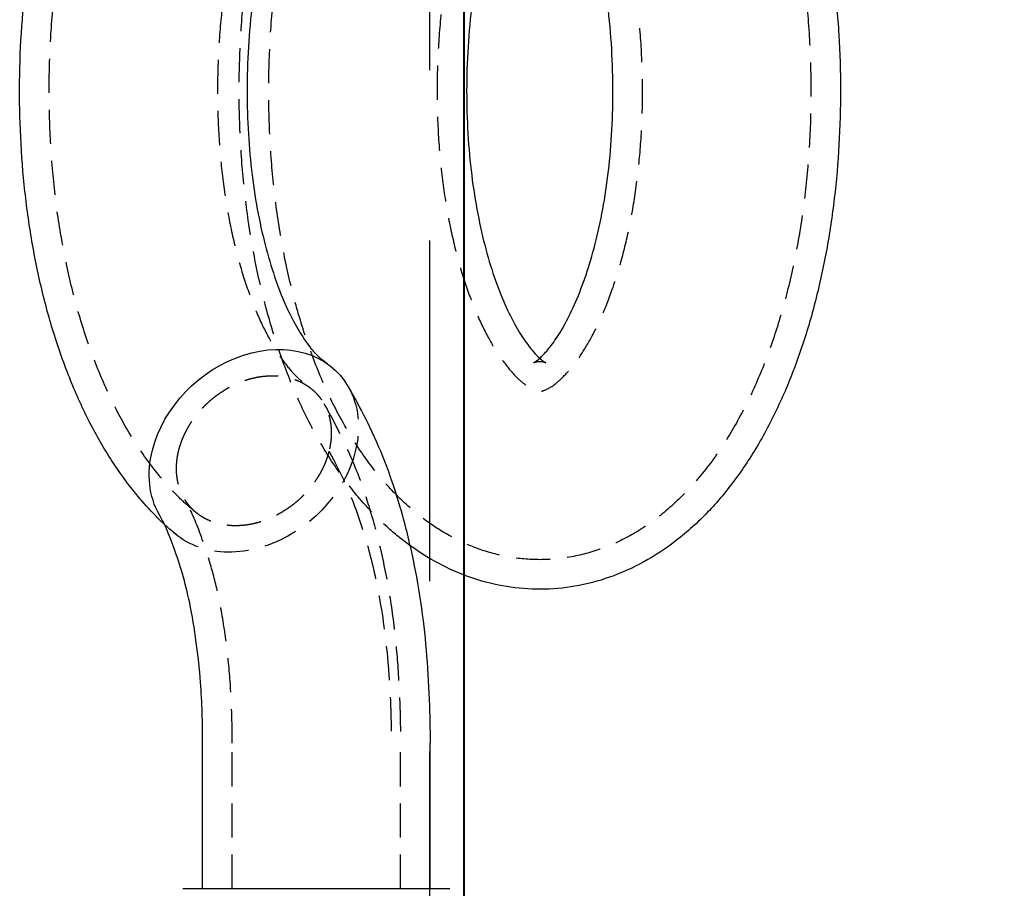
# Model space of a CAD drawing. Header units: millimetres. Extents: x -46397 to 283259, y -8690 to 23983.
# Drawn here: x 122821.4 to 122963.8, y 6882.1 to 7009.7 of the extents above; entities that cross this region are included whole.
import ezdxf

# ---------------------------------------------------------------- set-up
doc = ezdxf.new("R2010")
doc.units = ezdxf.units.MM
doc.linetypes.add('HIDDENX2', pattern=[0.75, 0.5, -0.25])
doc.layers.get('Defpoints').update_dxf_attribs({"lineweight": 0})
doc.layers.add('DUONGCHINH', color=7, linetype='Continuous', lineweight=25)
doc.layers.add('PHANTOM 2', color=8, linetype='Continuous', lineweight=0)
doc.styles.add('GHI CHÚ 1', font='isocp_IV25.ttf', dxfattribs={"width": 0.8})
doc.dimstyles.new('1-30SCALE', dxfattribs={"dimtxt": 75, "dimasz": 75, "dimexe": 37.5, "dimexo": 30, "dimgap": 30, "dimtad": 1, "dimtoh": 1, "dimdec": 0, "dimdsep": 46, "dimtxsty": 'GHI CHÚ 1', "dimcen": 0.09, "dimclrd": 256, "dimclre": 256, "dimclrt": 2, "dimadec": 0, "dimazin": 0, "dimtfac": 1, "dimtdec": 0, "dimtofl": 0, "dimtmove": 0, "dimatfit": 3, "dimfxl": 1, "dimlwd": 0, "dimlwe": 0, "dimarcsym": 0})

# ---------------------------------------------------------------- blocks, each defined once
blk = doc.blocks.new('A$C84ccd93c')
at = {"color": 3, "linetype": 'HIDDENX2', "lineweight": 0, "ltscale": 100, "extrusion": (6.89019e-16, 1, 0)}
blk.add_line((602.33, 1954.61), (602.33, 454.61), dxfattribs=at)
at = {"layer": 'DUONGCHINH', "color": 2, "ltscale": 10, "extrusion": (6.89019e-16, 1, 0)}
blk.add_line((607.33, 1954.61), (607.33, 454.61), dxfattribs=at)
blk = doc.blocks.new('A$Cbc6c2a49')
at = {"color": 2, "linetype": 'Continuous', "lineweight": 0, "ltscale": 10, "extrusion": (6.89019e-16, 1, 0)}
for p, q in [((569, 1634.51), (569, 1655.86)), ((602.4, 1634.51), (602.4, 1655.86)), ((566.1, 1634.51), (605.3, 1634.51))]:
    blk.add_line(p, q, dxfattribs=at)
at = {"color": 1, "linetype": 'HIDDENX2', "lineweight": 0, "ltscale": 10, "extrusion": (6.89019e-16, 1, 0)}
for p, q in [((573.34, 1634.51), (573.34, 1655.86)), ((598.05, 1634.51), (598.05, 1655.86))]:
    blk.add_line(p, q, dxfattribs=at)
at = {"color": 2, "linetype": 'Continuous', "lineweight": 0, "ltscale": 10, "extrusion": (0, 0, -1)}
for start_param, end_param in [(0.846775, 3.298495), (0.156902, 0.846775)]:
    blk.add_ellipse((576.52, 1698.75), major_axis=(-12.67, -11.08), ratio=0.783692, start_param=start_param, end_param=end_param, dxfattribs=at)
at = {"color": 1, "linetype": 'HIDDENX2', "lineweight": 0, "ltscale": 10, "extrusion": (0, 0, -1)}
for centre, major_axis, ratio, start_param, end_param in [((576.52, 1698.75), (-12.67, -11.08), 0.783692, 3.298495, 3.988368), ((576.52, 1698.75), (-12.67, -11.08), 0.783692, -2.294817, 0.156902), ((585.7, 1655.86), (-12.36, 0), 0, -0.00034, -0.000042)]:
    blk.add_ellipse(centre, major_axis=major_axis, ratio=ratio, start_param=start_param, end_param=end_param, dxfattribs=at)
at = {"color": 2, "linetype": 'Continuous', "lineweight": 0, "ltscale": 10}
for points, knots in [([(563.41, 1687.92), (562.83, 1688.46), (562.29, 1689), (560.86, 1690.5), (560, 1691.48), (557.95, 1693.99), (556.78, 1695.59), (554.52, 1699.05), (553.44, 1700.93), (551.42, 1704.87), (550.48, 1706.95), (548.69, 1711.37), (547.86, 1713.72), (546.38, 1718.49), (545.74, 1720.9), (544.61, 1725.83), (544.12, 1728.36), (543.3, 1733.51), (542.97, 1736.13), (542.47, 1741.43), (542.3, 1744.11), (542.12, 1749.49), (542.1, 1752.2), (542.24, 1757.63), (542.39, 1760.36), (542.84, 1765.8), (543.14, 1768.52), (543.91, 1773.93), (544.37, 1776.61), (545.45, 1781.93), (546.07, 1784.57), (547.46, 1789.77), (548.24, 1792.33), (549.94, 1797.35), (550.88, 1799.81), (552.89, 1804.62), (553.98, 1806.97), (556.31, 1811.51), (557.56, 1813.71), (560.2, 1817.94), (561.6, 1819.97), (564.54, 1823.83), (566.08, 1825.66), (569.3, 1829.1), (570.98, 1830.71), (574.46, 1833.65), (576.25, 1835), (579.93, 1837.41), (581.81, 1838.48), (585.62, 1840.31), (587.56, 1841.09), (591.45, 1842.34), (593.41, 1842.82), (597.33, 1843.49), (599.29, 1843.68), (603.19, 1843.79), (605.14, 1843.71), (608.99, 1843.27), (610.91, 1842.91), (614.68, 1841.94), (616.55, 1841.32), (620.23, 1839.83), (622.05, 1838.95), (625.61, 1836.94), (627.36, 1835.81), (630.78, 1833.29), (632.45, 1831.89), (635.71, 1828.86), (637.29, 1827.22), (640.34, 1823.71), (641.81, 1821.83), (644.63, 1817.86), (645.97, 1815.77), (648.51, 1811.42), (649.7, 1809.15), (651.95, 1804.48), (652.99, 1802.06), (654.92, 1797.12), (655.8, 1794.59), (657.41, 1789.44), (658.13, 1786.82), (659.42, 1781.52), (659.98, 1778.84), (660.94, 1773.45), (661.35, 1770.73), (661.99, 1765.29), (662.23, 1762.56), (662.56, 1757.12), (662.64, 1754.4), (662.65, 1749), (662.57, 1746.31), (662.27, 1741), (662.04, 1738.37), (661.43, 1733.19), (661.04, 1730.63), (660.12, 1725.62), (659.58, 1723.16), (658.35, 1718.36), (657.66, 1716.01), (656.11, 1711.46), (655.26, 1709.24), (653.39, 1704.97), (652.38, 1702.91), (650.18, 1698.96), (648.99, 1697.07), (646.46, 1693.52), (645.11, 1691.85), (642.26, 1688.78), (640.76, 1687.37), (637.65, 1684.86), (636.04, 1683.75), (632.76, 1681.86), (631.09, 1681.07), (627.72, 1679.81), (626.02, 1679.32), (622.63, 1678.67), (620.93, 1678.48), (617.57, 1678.4), (615.9, 1678.5), (612.61, 1678.96), (610.99, 1679.33), (607.81, 1680.31), (606.25, 1680.93), (603.21, 1682.41), (601.72, 1683.28), (600.01, 1684.45), (599.72, 1684.65), (599.43, 1684.86)], [3.026554, 3.026554, 3.026554, 3.026554, 5.97004, 5.97004, 11.208817, 11.208817, 18.99006, 18.99006, 27.095762, 27.095762, 35.423639, 35.423639, 44.167004, 44.167004, 52.55857, 52.55857, 60.911414, 60.911414, 69.257617, 69.257617, 77.523115, 77.523115, 85.737747, 85.737747, 93.933678, 93.933678, 102.130295, 102.130295, 110.323079, 110.323079, 118.544776, 118.544776, 126.789489, 126.789489, 135.080396, 135.080396, 143.418763, 143.418763, 151.798022, 151.798022, 160.224174, 160.224174, 168.634067, 168.634067, 177.006402, 177.006402, 185.244277, 185.244277, 193.297273, 193.297273, 201.134412, 201.134412, 208.755547, 208.755547, 216.226218, 216.226218, 223.595004, 223.595004, 230.959349, 230.959349, 238.372905, 238.372905, 245.924584, 245.924584, 253.646434, 253.646434, 261.587648, 261.587648, 269.719263, 269.719263, 278.020936, 278.020936, 286.410962, 286.410962, 294.832076, 294.832076, 303.244979, 303.244979, 311.605733, 311.605733, 319.931288, 319.931288, 328.200027, 328.200027, 336.436437, 336.436437, 344.642871, 344.642871, 352.833217, 352.833217, 361.026592, 361.026592, 369.226652, 369.226652, 377.46473, 377.46473, 385.736438, 385.736438, 394.078976, 394.078976, 402.489273, 402.489273, 410.969922, 410.969922, 419.501092, 419.501092, 427.95683, 427.95683, 436.209831, 436.209831, 444.083246, 444.083246, 451.520359, 451.520359, 458.592326, 458.592326, 465.393375, 465.393375, 472.071283, 472.071283, 478.729111, 478.729111, 485.475233, 485.475233, 492.430625, 492.430625, 493.870853, 493.870853, 493.870853, 493.870853]), ([(617.61, 1711.68), (617.61, 1711.68), (617.64, 1711.69), (617.84, 1711.8), (618.12, 1711.99), (618.83, 1712.63), (619.23, 1713.04), (620.12, 1714.11), (620.6, 1714.75), (621.6, 1716.29), (622.12, 1717.18), (623.15, 1719.19), (623.67, 1720.32), (624.68, 1722.81), (625.18, 1724.18), (626.1, 1727.1), (626.53, 1728.68), (627.32, 1732), (627.68, 1733.76), (628.29, 1737.43), (628.54, 1739.35), (628.94, 1743.29), (629.08, 1745.32), (629.25, 1749.47), (629.27, 1751.59), (629.17, 1755.86), (629.06, 1758.02), (628.71, 1762.33), (628.47, 1764.5), (627.86, 1768.78), (627.49, 1770.91), (626.63, 1775.08), (626.13, 1777.14), (625.04, 1781.12), (624.43, 1783.06), (623.12, 1786.78), (622.42, 1788.57), (620.93, 1791.96), (620.15, 1793.57), (618.53, 1796.57), (617.7, 1797.97), (616, 1800.53), (615.14, 1801.7), (613.43, 1803.79), (612.58, 1804.72), (610.91, 1806.34), (610.1, 1807.03), (608.54, 1808.19), (607.8, 1808.66), (606.39, 1809.41), (605.73, 1809.69), (604.45, 1810.11), (603.85, 1810.24), (602.58, 1810.38), (601.93, 1810.37), (600.41, 1810.15), (599.5, 1809.9), (597.63, 1809.04), (596.7, 1808.51), (594.9, 1807.21), (594.03, 1806.49), (592.3, 1804.83), (591.44, 1803.9), (589.73, 1801.83), (588.88, 1800.68), (587.21, 1798.18), (586.39, 1796.82), (584.8, 1793.92), (584.03, 1792.36), (582.57, 1789.08), (581.87, 1787.35), (580.57, 1783.73), (579.96, 1781.85), (578.85, 1777.97), (578.35, 1775.96), (577.46, 1771.86), (577.08, 1769.76), (576.43, 1765.53), (576.17, 1763.38), (575.78, 1759.08), (575.65, 1756.91), (575.51, 1752.62), (575.51, 1750.49), (575.64, 1746.29), (575.76, 1744.22), (576.13, 1740.19), (576.37, 1738.22), (576.97, 1734.43), (577.32, 1732.61), (578.11, 1729.17), (578.55, 1727.53), (579.5, 1724.45), (580.01, 1722.99), (581.06, 1720.37), (581.6, 1719.2), (582.66, 1717.15), (583.19, 1716.25), (584.26, 1714.6), (584.83, 1713.85), (585.56, 1713), (585.76, 1712.81), (586.31, 1712.32), (586.7, 1712), (587.37, 1711.48), (587.52, 1711.37), (587.68, 1711.25)], [177.162851, 177.162851, 177.162851, 177.162851, 180.551161, 180.551161, 187.597418, 187.597418, 193.560202, 193.560202, 199.35717, 199.35717, 205.198132, 205.198132, 211.131134, 211.131134, 217.208202, 217.208202, 223.385026, 223.385026, 229.679802, 229.679802, 236.052478, 236.052478, 242.486208, 242.486208, 248.967869, 248.967869, 255.467137, 255.467137, 261.973692, 261.973692, 268.474586, 268.474586, 274.946026, 274.946026, 281.376623, 281.376623, 287.761021, 287.761021, 294.070228, 294.070228, 300.309671, 300.309671, 306.477256, 306.477256, 312.569146, 312.569146, 318.666535, 318.666535, 324.821844, 324.821844, 331.224419, 331.224419, 338.294452, 338.294452, 346.782205, 346.782205, 356.728344, 356.728344, 364.592563, 364.592563, 371.122548, 371.122548, 377.280162, 377.280162, 383.373821, 383.373821, 389.473885, 389.473885, 395.627906, 395.627906, 401.868912, 401.868912, 408.166719, 408.166719, 414.539576, 414.539576, 420.969383, 420.969383, 427.435593, 427.435593, 433.935438, 433.935438, 440.445067, 440.445067, 446.946049, 446.946049, 453.442092, 453.442092, 459.884045, 459.884045, 466.236115, 466.236115, 472.615891, 472.615891, 478.790387, 478.790387, 484.697076, 484.697076, 491.078882, 491.078882, 496.053872, 496.053872, 500.452392, 500.452392, 501.651267, 501.651267, 501.651267, 501.651267]), ([(618.48, 1796.61), (618.17, 1796.07), (617.87, 1795.53), (616.77, 1793.47), (616.01, 1791.88), (614.55, 1788.53), (613.86, 1786.76), (612.57, 1783.1), (611.98, 1781.19), (610.9, 1777.27), (610.41, 1775.24), (609.55, 1771.11), (609.18, 1769), (608.56, 1764.74), (608.32, 1762.59), (607.96, 1758.28), (607.84, 1756.11), (607.74, 1751.82), (607.76, 1749.69), (607.91, 1745.5), (608.05, 1743.44), (608.45, 1739.44), (608.71, 1737.49), (609.33, 1733.74), (609.7, 1731.93), (610.51, 1728.52), (610.96, 1726.9), (611.93, 1723.89), (612.44, 1722.49), (613.5, 1719.95), (614.04, 1718.79), (615.12, 1716.76), (615.65, 1715.88), (616.67, 1714.38), (617.15, 1713.76), (617.92, 1712.88), (618.23, 1712.57), (618.49, 1712.33)], [34.412915, 34.412915, 34.412915, 34.412915, 36.732709, 36.732709, 42.946744, 42.946744, 49.228296, 49.228296, 55.537398, 55.537398, 61.933446, 61.933446, 68.385926, 68.385926, 74.867867, 74.867867, 81.375375, 81.375375, 87.898963, 87.898963, 94.408919, 94.408919, 100.893313, 100.893313, 107.343811, 107.343811, 113.716826, 113.716826, 120.011167, 120.011167, 126.194429, 126.194429, 132.228822, 132.228822, 138.167231, 138.167231, 142.948814, 142.948814, 142.948814, 142.948814]), ([(590.39, 1708.14), (590.39, 1708.14), (590.39, 1708.14), (590.4, 1708.14), (590.4, 1708.14), (590.4, 1708.13), (590.4, 1708.12), (590.42, 1708.1), (590.43, 1708.08), (590.47, 1708), (590.51, 1707.95), (590.64, 1707.72), (590.73, 1707.55), (591.12, 1706.86), (591.4, 1706.34), (592.53, 1704.24), (593.36, 1702.61), (595.01, 1699.01), (595.82, 1697.01), (597.2, 1693.08), (597.8, 1691.15), (598.98, 1686.87), (599.54, 1684.49), (600.51, 1679.67), (600.92, 1677.21), (601.55, 1672.42), (601.78, 1670.09), (602.14, 1665.33), (602.26, 1662.89), (602.37, 1658.92), (602.4, 1657.39), (602.4, 1655.86)], [0, 0, 0, 0, 0.003114, 0.003114, 0.012454, 0.012454, 0.040477, 0.040477, 0.124543, 0.124543, 0.376744, 0.376744, 1.133346, 1.133346, 3.403218, 3.403218, 10.218867, 10.218867, 17.562376, 17.562376, 24.224991, 24.224991, 32.065861, 32.065861, 39.795558, 39.795558, 46.89849, 46.89849, 54.228999, 54.228999, 58.828937, 58.828937, 58.828937, 58.828937]), ([(569, 1655.86), (569, 1658.84), (568.92, 1661.84), (568.54, 1666.75), (568.33, 1668.71), (567.81, 1672.63), (567.49, 1674.6), (566.78, 1677.94), (566.43, 1679.36), (565.66, 1681.97), (565.25, 1683.21), (564.44, 1685.47), (564.04, 1686.51), (563.41, 1687.94), (563.16, 1688.46), (562.8, 1689.11), (562.76, 1689.18), (562.66, 1689.36)], [0, 0, 0, 0, 8.939421, 8.939421, 15.004703, 15.004703, 21.344128, 21.344128, 26.513123, 26.513123, 31.472718, 31.472718, 35.669775, 35.669775, 39.252562, 39.252562, 40.147574, 40.147574, 40.147574, 40.147574])]:
    blk.add_open_spline(points, degree=3, knots=knots, dxfattribs=at)
at = {"color": 1, "linetype": 'HIDDENX2', "lineweight": 0, "ltscale": 10}
for points, knots in [([(568.28, 1689.5), (568.23, 1689.54), (568.19, 1689.57), (568.11, 1689.63), (568.08, 1689.66), (568.04, 1689.69), (568.04, 1689.69), (568.03, 1689.7), (568.02, 1689.7), (567.95, 1689.76), (567.8, 1689.88), (567.36, 1690.23), (567.05, 1690.49), (566.12, 1691.32), (565.53, 1691.9), (564.09, 1693.4), (563.27, 1694.34), (561.27, 1696.81), (560.11, 1698.4), (557.94, 1701.8), (556.93, 1703.6), (555.03, 1707.41), (554.15, 1709.41), (552.48, 1713.66), (551.7, 1715.92), (550.33, 1720.51), (549.73, 1722.84), (548.68, 1727.61), (548.23, 1730.06), (547.48, 1735.05), (547.18, 1737.6), (546.73, 1742.75), (546.59, 1745.36), (546.45, 1750.6), (546.46, 1753.24), (546.63, 1758.54), (546.8, 1761.19), (547.28, 1766.5), (547.6, 1769.15), (548.39, 1774.4), (548.86, 1777.02), (549.96, 1782.18), (550.59, 1784.74), (551.99, 1789.76), (552.77, 1792.23), (554.47, 1797.07), (555.4, 1799.43), (557.4, 1804.03), (558.48, 1806.27), (560.77, 1810.58), (561.99, 1812.66), (564.57, 1816.65), (565.93, 1818.55), (568.79, 1822.15), (570.29, 1823.85), (573.41, 1827.03), (575.05, 1828.51), (578.41, 1831.2), (580.14, 1832.41), (583.65, 1834.53), (585.43, 1835.45), (589.04, 1837), (590.89, 1837.64), (594.6, 1838.63), (596.47, 1838.98), (600.18, 1839.39), (602.03, 1839.45), (605.68, 1839.31), (607.5, 1839.1), (611.11, 1838.42), (612.9, 1837.94), (616.43, 1836.73), (618.18, 1835.99), (621.61, 1834.27), (623.29, 1833.27), (626.6, 1831.02), (628.22, 1829.77), (631.37, 1827.02), (632.9, 1825.52), (635.88, 1822.27), (637.32, 1820.53), (640.08, 1816.82), (641.41, 1814.85), (643.91, 1810.74), (645.1, 1808.59), (647.32, 1804.14), (648.36, 1801.85), (650.28, 1797.14), (651.16, 1794.71), (652.78, 1789.78), (653.51, 1787.25), (654.82, 1782.14), (655.4, 1779.55), (656.4, 1774.32), (656.82, 1771.68), (657.51, 1766.39), (657.77, 1763.73), (658.15, 1758.43), (658.26, 1755.77), (658.32, 1750.5), (658.28, 1747.88), (658.04, 1742.69), (657.84, 1740.12), (657.3, 1735.07), (656.95, 1732.57), (656.11, 1727.69), (655.61, 1725.3), (654.47, 1720.64), (653.83, 1718.36), (652.4, 1713.96), (651.61, 1711.82), (649.88, 1707.72), (648.94, 1705.75), (646.92, 1701.98), (645.83, 1700.19), (643.51, 1696.81), (642.26, 1695.23), (639.62, 1692.29), (638.22, 1690.93), (635.32, 1688.54), (633.82, 1687.49), (630.78, 1685.73), (629.23, 1684.99), (626.08, 1683.85), (624.49, 1683.42), (621.33, 1682.88), (619.78, 1682.76), (616.69, 1682.79), (615.14, 1682.95), (612.11, 1683.52), (610.62, 1683.94), (607.72, 1685.02), (606.32, 1685.68), (603.55, 1687.25), (602.2, 1688.17), (599.55, 1690.25), (598.26, 1691.43), (595.75, 1694.04), (594.55, 1695.47), (592.22, 1698.6), (591.11, 1700.3), (589.01, 1703.91), (588.02, 1705.83), (586.2, 1709.85), (585.35, 1711.96), (583.81, 1716.33), (583.11, 1718.6), (581.87, 1723.25), (581.33, 1725.64), (580.39, 1730.52), (580, 1733.02), (579.37, 1738.08), (579.13, 1740.65), (578.8, 1745.84), (578.72, 1748.46), (578.7, 1753.73), (578.77, 1756.39), (579.07, 1761.69), (579.29, 1764.35), (579.9, 1769.64), (580.28, 1772.28), (581.19, 1777.51), (581.72, 1780.11), (582.94, 1785.23), (583.63, 1787.76), (585.15, 1792.72), (585.99, 1795.15), (587.81, 1799.91), (588.8, 1802.24), (590.92, 1806.74), (592.06, 1808.92), (594.45, 1813.09), (595.72, 1815.09), (598.41, 1818.95), (599.84, 1820.81), (602.84, 1824.28), (604.39, 1825.89), (607.52, 1828.82), (609.1, 1830.18), (611.52, 1831.98), (612.26, 1832.49), (613.45, 1833.23), (613.87, 1833.48), (614.41, 1833.77), (614.52, 1833.82), (614.67, 1833.9), (614.71, 1833.92), (614.76, 1833.94), (614.77, 1833.95), (614.87, 1834), (614.97, 1834.05), (615.19, 1834.16), (615.31, 1834.22), (615.43, 1834.28)], [0, 0, 0, 0, 0.3125, 0.3125, 0.546875, 0.546875, 0.59082, 0.59082, 0.606445, 0.606445, 1.106748, 1.106748, 2.609464, 2.609464, 5.941601, 5.941601, 11.185068, 11.185068, 19.17031, 19.17031, 27.118076, 27.118076, 35.241565, 35.241565, 43.66121, 43.66121, 51.777041, 51.777041, 59.869912, 59.869912, 67.972822, 67.972822, 76.005604, 76.005604, 84.004859, 84.004859, 91.9897, 91.9897, 99.979145, 99.979145, 107.964387, 107.964387, 115.973595, 115.973595, 124.004071, 124.004071, 132.06294, 132.06294, 140.164145, 140.164145, 148.284465, 148.284465, 156.443519, 156.443519, 164.593584, 164.593584, 172.762203, 172.762203, 180.780032, 180.780032, 188.585824, 188.585824, 196.220952, 196.220952, 203.701257, 203.701257, 211.029441, 211.029441, 218.2958, 218.2958, 225.583262, 225.583262, 232.976585, 232.976585, 240.539589, 240.539589, 248.257227, 248.257227, 256.130571, 256.130571, 264.19588, 264.19588, 272.367327, 272.367327, 280.564143, 280.564143, 288.703592, 288.703592, 296.813726, 296.813726, 304.899353, 304.899353, 312.94111, 312.94111, 320.965152, 320.965152, 328.959259, 328.959259, 336.945676, 336.945676, 344.928298, 344.928298, 352.915728, 352.915728, 360.930186, 360.930186, 368.965985, 368.965985, 377.057801, 377.057801, 385.188918, 385.188918, 393.379726, 393.379726, 401.615623, 401.615623, 409.836992, 409.836992, 418.008976, 418.008976, 425.82024, 425.82024, 433.21826, 433.21826, 440.276279, 440.276279, 447.036217, 447.036217, 453.688622, 453.688622, 460.296234, 460.296234, 467.054018, 467.054018, 474.069371, 474.069371, 481.437689, 481.437689, 489.174412, 489.174412, 497.276163, 497.276163, 505.461803, 505.461803, 513.706347, 513.706347, 521.917082, 521.917082, 530.071722, 530.071722, 538.184754, 538.184754, 546.235363, 546.235363, 554.262922, 554.262922, 562.259985, 562.259985, 570.24622, 570.24622, 578.240805, 578.240805, 586.240602, 586.240602, 594.262102, 594.262102, 602.305203, 602.305203, 610.414519, 610.414519, 618.514497, 618.514497, 626.590192, 626.590192, 634.856782, 634.856782, 643.021382, 643.021382, 650.930149, 650.930149, 654.197519, 654.197519, 655.838965, 655.838965, 656.240971, 656.240971, 656.386726, 656.386726, 656.418571, 656.418571, 656.918571, 656.918571, 657.542595, 657.542595, 657.542595, 657.542595]), ([(599.43, 1684.86), (598.27, 1685.7), (597.15, 1686.61), (594.68, 1688.85), (593.35, 1690.22), (590.78, 1693.22), (589.55, 1694.85), (587.19, 1698.36), (586.07, 1700.24), (583.97, 1704.22), (582.99, 1706.33), (581.18, 1710.7), (580.35, 1712.98), (578.86, 1717.67), (578.19, 1720.09), (577.01, 1725.03), (576.51, 1727.56), (575.66, 1732.69), (575.31, 1735.3), (574.77, 1740.57), (574.59, 1743.24), (574.37, 1748.62), (574.34, 1751.33), (574.44, 1756.76), (574.57, 1759.49), (574.98, 1764.93), (575.27, 1767.66), (576, 1773.07), (576.45, 1775.77), (577.49, 1781.11), (578.1, 1783.75), (579.46, 1788.96), (580.21, 1791.54), (581.89, 1796.58), (582.8, 1799.06), (584.79, 1803.91), (585.87, 1806.28), (588.17, 1810.86), (589.39, 1813.07), (591.98, 1817.31), (593.35, 1819.35), (596.28, 1823.3), (597.84, 1825.2), (601.03, 1828.67), (602.64, 1830.24), (605.97, 1833.21), (607.7, 1834.63), (610.62, 1836.61), (612.04, 1837.44), (612.83, 1837.83)], [493.870853, 493.870853, 493.870853, 493.870853, 499.675485, 499.675485, 507.305979, 507.305979, 515.316269, 515.316269, 523.64018, 523.64018, 532.131259, 532.131259, 540.639518, 540.639518, 549.122595, 549.122595, 557.511014, 557.511014, 565.840362, 565.840362, 574.10778, 574.10778, 582.330704, 582.330704, 590.540925, 590.540925, 598.73121, 598.73121, 606.938364, 606.938364, 615.156645, 615.156645, 623.402359, 623.402359, 631.698527, 631.698527, 640.062118, 640.062118, 648.415898, 648.415898, 656.786385, 656.786385, 665.353198, 665.353198, 673.545079, 673.545079, 681.794757, 681.794757, 685.859203, 685.859203, 685.859203, 685.859203]), ([(630.19, 1814.03), (629.06, 1813.47), (628.02, 1813), (626.71, 1812.32), (626.26, 1812.06), (625.19, 1811.34), (624.56, 1810.86), (623.19, 1809.69), (622.43, 1808.98), (620.76, 1807.26), (619.84, 1806.22), (617.96, 1803.83), (617, 1802.48), (615.18, 1799.61), (614.31, 1798.1), (612.62, 1794.86), (611.8, 1793.13), (610.27, 1789.53), (609.55, 1787.64), (608.22, 1783.75), (607.61, 1781.74), (606.5, 1777.61), (606.01, 1775.48), (605.14, 1771.16), (604.77, 1768.96), (604.16, 1764.54), (603.92, 1762.3), (603.58, 1757.83), (603.47, 1755.6), (603.4, 1751.16), (603.43, 1748.95), (603.61, 1744.62), (603.77, 1742.49), (604.21, 1738.34), (604.49, 1736.32), (605.17, 1732.41), (605.56, 1730.53), (606.44, 1726.95), (606.92, 1725.24), (607.97, 1722.05), (608.53, 1720.55), (609.7, 1717.79), (610.31, 1716.53), (611.54, 1714.26), (612.17, 1713.25), (613.39, 1711.5), (613.99, 1710.75), (615.1, 1709.53), (615.62, 1709.06), (616.52, 1708.32), (616.91, 1708.07), (617.6, 1707.69), (617.89, 1707.59), (618.23, 1707.49), (618.32, 1707.48), (618.62, 1707.47), (618.78, 1707.48), (619.48, 1707.73), (620.16, 1708.07), (621.49, 1709.16), (622.05, 1709.69), (623.21, 1711.01), (623.82, 1711.78), (625.02, 1713.55), (625.62, 1714.54), (626.81, 1716.77), (627.4, 1718.01), (628.53, 1720.71), (629.08, 1722.18), (630.1, 1725.31), (630.58, 1726.98), (631.44, 1730.49), (631.83, 1732.34), (632.49, 1736.18), (632.77, 1738.18), (633.21, 1742.27), (633.38, 1744.38), (633.57, 1748.68), (633.61, 1750.87), (633.54, 1755.29), (633.44, 1757.52), (633.11, 1761.99), (632.88, 1764.23), (632.28, 1768.67), (631.91, 1770.88), (631.05, 1775.22), (630.55, 1777.37), (629.44, 1781.54), (628.82, 1783.58), (627.48, 1787.52), (626.75, 1789.42), (625.21, 1793.06), (624.39, 1794.8), (622.68, 1798.07), (621.78, 1799.61), (619.94, 1802.48), (618.99, 1803.8), (617.1, 1806.19), (616.14, 1807.27), (614.23, 1809.19), (613.28, 1810.04), (611.38, 1811.52), (610.43, 1812.15), (608.53, 1813.21), (607.61, 1813.62), (605.86, 1814.24), (605.03, 1814.44), (603.24, 1814.7), (602.25, 1814.73), (600.27, 1814.56), (599.24, 1814.34), (597.1, 1813.61), (595.99, 1813.1), (593.87, 1811.84), (592.86, 1811.13), (590.84, 1809.47), (589.83, 1808.52), (587.86, 1806.41), (586.89, 1805.25), (585.02, 1802.75), (584.11, 1801.39), (582.33, 1798.48), (581.46, 1796.91), (579.81, 1793.59), (579.02, 1791.84), (577.54, 1788.19), (576.85, 1786.28), (575.57, 1782.34), (574.98, 1780.3), (573.93, 1776.13), (573.46, 1773.99), (572.65, 1769.66), (572.31, 1767.45), (571.76, 1763.02), (571.55, 1760.78), (571.27, 1756.32), (571.19, 1754.09), (571.18, 1749.68), (571.24, 1747.49), (571.48, 1743.19), (571.67, 1741.08), (572.16, 1736.98), (572.47, 1734.98), (573.19, 1731.15), (573.6, 1729.31), (574.52, 1725.82), (575.02, 1724.16), (576.11, 1721.02), (576.69, 1719.55), (577.88, 1716.91), (578.48, 1715.74), (579.71, 1713.6), (580.35, 1712.62), (581.59, 1710.93), (582.16, 1710.27), (583.04, 1709.39), (583.44, 1709.05), (584.24, 1708.41), (584.51, 1708.21), (584.78, 1707.99)], [0, 0, 0, 0, 5.433036, 5.433036, 9.362363, 9.362363, 13.759776, 13.759776, 18.746189, 18.746189, 24.879433, 24.879433, 31.455201, 31.455201, 37.866504, 37.866504, 44.435571, 44.435571, 51.012815, 51.012815, 57.617158, 57.617158, 64.284361, 64.284361, 70.984232, 70.984232, 77.706748, 77.706748, 84.445227, 84.445227, 91.19362, 91.19362, 97.931361, 97.931361, 104.644967, 104.644967, 111.334995, 111.334995, 117.965025, 117.965025, 124.532651, 124.532651, 131.023961, 131.023961, 137.411945, 137.411945, 143.732873, 143.732873, 149.896236, 149.896236, 156.087946, 156.087946, 162.842417, 162.842417, 169.88283, 169.88283, 179.912942, 179.912942, 191.050645, 191.050645, 197.70528, 197.70528, 203.997855, 203.997855, 210.14464, 210.14464, 216.451716, 216.451716, 222.865099, 222.865099, 229.354593, 229.354593, 235.927623, 235.927623, 242.555234, 242.555234, 249.230815, 249.230815, 255.941907, 255.941907, 262.667786, 262.667786, 269.401398, 269.401398, 276.131894, 276.131894, 282.843029, 282.843029, 289.530202, 289.530202, 296.183472, 296.183472, 302.788643, 302.788643, 309.351629, 309.351629, 315.860875, 315.860875, 322.252038, 322.252038, 328.667362, 328.667362, 335.206701, 335.206701, 342.063949, 342.063949, 348.905995, 348.905995, 356.918359, 356.918359, 365.603148, 365.603148, 373.613045, 373.613045, 380.588608, 380.588608, 387.338051, 387.338051, 393.788438, 393.788438, 400.160041, 400.160041, 406.64637, 406.64637, 413.162426, 413.162426, 419.730014, 419.730014, 426.348189, 426.348189, 433.001796, 433.001796, 439.694672, 439.694672, 446.412566, 446.412566, 453.144287, 453.144287, 459.879935, 459.879935, 466.608748, 466.608748, 473.323193, 473.323193, 479.977001, 479.977001, 486.593106, 486.593106, 493.231287, 493.231287, 499.592064, 499.592064, 505.990288, 505.990288, 512.446035, 512.446035, 517.634431, 517.634431, 519.779137, 519.779137, 519.779137, 519.779137]), ([(618.49, 1712.33), (618.55, 1712.28), (618.6, 1712.23), (618.95, 1711.94), (619.15, 1711.8), (619.34, 1711.69), (619.38, 1711.67), (619.38, 1711.67), (619.36, 1711.68), (619.25, 1711.72), (619.05, 1711.77), (618.51, 1711.83), (618.14, 1711.81), (617.72, 1711.72), (617.61, 1711.68), (617.61, 1711.68)], [142.948814, 142.948814, 142.948814, 142.948814, 143.967268, 143.967268, 149.765273, 149.765273, 153.351213, 153.351213, 155.747906, 155.747906, 162.353634, 162.353634, 170.913947, 170.913947, 177.162851, 177.162851, 177.162851, 177.162851]), ([(565.43, 1698.51), (565.44, 1698.56), (565.45, 1698.61), (565.46, 1698.65), (565.47, 1698.71), (565.49, 1698.77), (565.5, 1698.82), (565.53, 1698.93), (565.56, 1699.04), (565.59, 1699.16), (565.62, 1699.27), (565.65, 1699.38), (565.69, 1699.49), (565.73, 1699.6), (565.76, 1699.72), (565.8, 1699.83), (565.84, 1699.94), (565.88, 1700.05), (565.92, 1700.16), (565.96, 1700.27), (566, 1700.38), (566.05, 1700.49), (566.09, 1700.6), (566.14, 1700.72), (566.19, 1700.83), (566.24, 1700.94), (566.29, 1701.04), (566.34, 1701.15), (566.35, 1701.18), (566.36, 1701.21), (566.38, 1701.24), (566.42, 1701.32), (566.45, 1701.4), (566.5, 1701.48), (566.55, 1701.59), (566.61, 1701.7), (566.67, 1701.81), (566.72, 1701.91), (566.78, 1702.02), (566.84, 1702.12), (566.9, 1702.23), (566.96, 1702.33), (567.02, 1702.44), (567.09, 1702.55), (567.15, 1702.65), (567.22, 1702.76), (567.28, 1702.85), (567.34, 1702.94), (567.4, 1703.03), (567.46, 1703.12), (567.52, 1703.21), (567.58, 1703.3), (567.59, 1703.31), (567.6, 1703.33), (567.61, 1703.34), (567.73, 1703.52), (567.86, 1703.69), (568, 1703.87), (568.01, 1703.89), (568.03, 1703.91), (568.04, 1703.92), (568.06, 1703.95), (568.08, 1703.97), (568.1, 1704), (568.21, 1704.15), (568.34, 1704.29), (568.46, 1704.44), (568.48, 1704.46), (568.5, 1704.49), (568.52, 1704.51), (568.66, 1704.68), (568.81, 1704.85), (568.97, 1705.01), (568.99, 1705.04), (569.01, 1705.06), (569.04, 1705.08), (569.19, 1705.25), (569.35, 1705.41), (569.52, 1705.57), (569.55, 1705.6), (569.57, 1705.62), (569.6, 1705.65), (569.77, 1705.81), (569.94, 1705.96), (570.12, 1706.12), (570.15, 1706.15), (570.18, 1706.18), (570.22, 1706.2), (570.4, 1706.36), (570.58, 1706.51), (570.77, 1706.66), (570.82, 1706.69), (570.86, 1706.73), (570.9, 1706.76), (570.91, 1706.77), (570.92, 1706.77), (570.92, 1706.78), (571.07, 1706.89), (571.21, 1706.99), (571.37, 1707.1), (571.56, 1707.24), (571.76, 1707.37), (571.96, 1707.5), (571.97, 1707.51), (571.98, 1707.51), (571.99, 1707.52), (572, 1707.53), (572.02, 1707.54), (572.03, 1707.55), (572.22, 1707.67), (572.41, 1707.78), (572.6, 1707.89), (572.81, 1708.01), (573.02, 1708.13), (573.24, 1708.24), (573.46, 1708.35), (573.68, 1708.46), (573.9, 1708.56), (574.11, 1708.66), (574.33, 1708.75), (574.55, 1708.83), (574.63, 1708.87), (574.72, 1708.9), (574.8, 1708.93), (574.81, 1708.94), (574.82, 1708.94), (574.83, 1708.94), (574.96, 1708.99), (575.08, 1709.03), (575.21, 1709.08), (575.43, 1709.15), (575.66, 1709.22), (575.88, 1709.29), (576.1, 1709.35), (576.32, 1709.4), (576.54, 1709.45), (576.77, 1709.5), (576.99, 1709.55), (577.21, 1709.59), (577.43, 1709.62), (577.66, 1709.66), (577.88, 1709.68), (578.11, 1709.71), (578.34, 1709.73), (578.57, 1709.74), (578.8, 1709.76), (579.03, 1709.76), (579.25, 1709.76), (579.27, 1709.76), (579.28, 1709.76), (579.29, 1709.76), (579.5, 1709.76), (579.72, 1709.75), (579.93, 1709.74), (580.14, 1709.72), (580.36, 1709.7), (580.57, 1709.68), (580.58, 1709.67), (580.6, 1709.67), (580.62, 1709.67), (580.83, 1709.64), (581.04, 1709.61), (581.24, 1709.56), (581.26, 1709.56), (581.28, 1709.56), (581.29, 1709.55), (581.5, 1709.51), (581.7, 1709.46), (581.9, 1709.41), (581.91, 1709.41), (581.93, 1709.4), (581.94, 1709.4), (582.14, 1709.34), (582.34, 1709.28), (582.53, 1709.21), (582.54, 1709.21), (582.56, 1709.2), (582.57, 1709.19), (582.77, 1709.13), (582.95, 1709.05), (583.14, 1708.97), (583.15, 1708.96), (583.16, 1708.96), (583.18, 1708.95), (583.21, 1708.94), (583.24, 1708.92), (583.27, 1708.91), (583.29, 1708.9), (583.3, 1708.89), (583.32, 1708.89), (583.45, 1708.82), (583.58, 1708.76), (583.71, 1708.69), (583.72, 1708.68), (583.73, 1708.68), (583.75, 1708.67), (583.92, 1708.58), (584.08, 1708.48), (584.24, 1708.37), (584.26, 1708.36), (584.28, 1708.35), (584.3, 1708.34), (584.46, 1708.23), (584.62, 1708.12), (584.76, 1708.01), (584.78, 1708), (584.8, 1707.98), (584.81, 1707.97), (584.95, 1707.86), (585.08, 1707.75), (585.21, 1707.64), (585.22, 1707.63), (585.23, 1707.62), (585.24, 1707.61), (585.26, 1707.6), (585.27, 1707.59), (585.28, 1707.58), (585.43, 1707.45), (585.57, 1707.31), (585.7, 1707.17), (585.71, 1707.16), (585.72, 1707.14), (585.73, 1707.13), (585.86, 1707), (585.98, 1706.86), (586.1, 1706.71), (586.1, 1706.71), (586.11, 1706.7), (586.11, 1706.69), (586.12, 1706.69), (586.12, 1706.68), (586.13, 1706.67), (586.13, 1706.67), (586.13, 1706.67), (586.14, 1706.66), (586.27, 1706.5), (586.38, 1706.34), (586.5, 1706.17), (586.59, 1706.03), (586.68, 1705.89), (586.76, 1705.75), (586.78, 1705.71), (586.8, 1705.68), (586.82, 1705.64), (586.9, 1705.49), (586.98, 1705.35), (587.05, 1705.2), (587.06, 1705.17), (587.08, 1705.13), (587.1, 1705.09), (587.17, 1704.95), (587.23, 1704.8), (587.29, 1704.65), (587.3, 1704.61), (587.31, 1704.58), (587.33, 1704.55), (587.38, 1704.42), (587.42, 1704.29), (587.46, 1704.16), (587.46, 1704.15), (587.47, 1704.14), (587.47, 1704.13), (587.49, 1704.07), (587.51, 1704), (587.53, 1703.93), (587.54, 1703.91), (587.54, 1703.89), (587.55, 1703.87), (587.58, 1703.75), (587.62, 1703.62), (587.65, 1703.5), (587.66, 1703.44), (587.67, 1703.37), (587.69, 1703.31), (587.7, 1703.27), (587.7, 1703.23), (587.71, 1703.19), (587.73, 1703.08), (587.75, 1702.98), (587.77, 1702.87), (587.78, 1702.81), (587.79, 1702.75), (587.8, 1702.69), (587.81, 1702.59), (587.82, 1702.49), (587.83, 1702.38), (587.85, 1702.28), (587.85, 1702.18), (587.86, 1702.07), (587.86, 1702.05), (587.87, 1702.02), (587.87, 1702), (587.87, 1701.89), (587.88, 1701.79), (587.88, 1701.68), (587.89, 1701.58), (587.89, 1701.47), (587.89, 1701.37), (587.89, 1701.36), (587.89, 1701.34), (587.89, 1701.33), (587.89, 1701.27), (587.89, 1701.21), (587.88, 1701.15), (587.88, 1701.13), (587.88, 1701.11), (587.88, 1701.1), (587.88, 1701.07), (587.88, 1701.04), (587.88, 1701.01), (587.88, 1700.91), (587.87, 1700.82), (587.87, 1700.72), (587.86, 1700.67), (587.86, 1700.61), (587.86, 1700.56), (587.85, 1700.5), (587.85, 1700.45), (587.84, 1700.39), (587.84, 1700.34), (587.83, 1700.28), (587.82, 1700.23), (587.82, 1700.17), (587.81, 1700.11), (587.8, 1700.05), (587.8, 1699.99), (587.79, 1699.94), (587.78, 1699.87), (587.77, 1699.81), (587.76, 1699.75), (587.75, 1699.69), (587.75, 1699.68), (587.75, 1699.67), (587.75, 1699.65), (587.74, 1699.61), (587.73, 1699.56), (587.72, 1699.51), (587.71, 1699.46), (587.7, 1699.41), (587.69, 1699.36), (587.69, 1699.31), (587.68, 1699.26), (587.67, 1699.21), (587.66, 1699.16), (587.64, 1699.11), (587.63, 1699.06), (587.62, 1699.01), (587.61, 1698.96), (587.6, 1698.91), (587.6, 1698.89), (587.59, 1698.87), (587.59, 1698.86), (587.59, 1698.85), (587.59, 1698.84), (587.58, 1698.84), (587.57, 1698.79), (587.56, 1698.75), (587.56, 1698.73)], [0.4929321, 0.4929321, 0.4929321, 0.4929321, 0.4960142, 0.4960142, 0.4960142, 0.4999114, 0.4999114, 0.4999114, 0.507314, 0.507314, 0.507314, 0.514612, 0.514612, 0.514612, 0.5219099, 0.5219099, 0.5219099, 0.5286251, 0.5286251, 0.5286251, 0.5353403, 0.5353403, 0.5353403, 0.5420555, 0.5420555, 0.5420555, 0.5482745, 0.5482745, 0.5482745, 0.5499026, 0.5499026, 0.5499026, 0.5544935, 0.5544935, 0.5544935, 0.5607125, 0.5607125, 0.5607125, 0.5665046, 0.5665046, 0.5665046, 0.5722968, 0.5722968, 0.5722968, 0.5780889, 0.5780889, 0.5780889, 0.5829496, 0.5829496, 0.5829496, 0.5876307, 0.5876307, 0.5876307, 0.5883966, 0.5883966, 0.5883966, 0.5977002, 0.5977002, 0.5977002, 0.5987044, 0.5987044, 0.5987044, 0.5999898, 0.5999898, 0.5999898, 0.6077847, 0.6077847, 0.6077847, 0.6090121, 0.6090121, 0.6090121, 0.6178482, 0.6178482, 0.6178482, 0.6191012, 0.6191012, 0.6191012, 0.6277613, 0.6277613, 0.6277613, 0.6291903, 0.6291903, 0.6291903, 0.6376878, 0.6376878, 0.6376878, 0.6392794, 0.6392794, 0.6392794, 0.6478435, 0.6478435, 0.6478435, 0.649766, 0.649766, 0.649766, 0.6500447, 0.6500447, 0.6500447, 0.6564076, 0.6564076, 0.6564076, 0.6645392, 0.6645392, 0.6645392, 0.6649718, 0.6649718, 0.6649718, 0.665535, 0.665535, 0.665535, 0.6729976, 0.6729976, 0.6729976, 0.6810234, 0.6810234, 0.6810234, 0.6890492, 0.6890492, 0.6890492, 0.6966852, 0.6966852, 0.6966852, 0.6996402, 0.6996402, 0.6996402, 0.7000201, 0.7000201, 0.7000201, 0.7043211, 0.7043211, 0.7043211, 0.7119571, 0.7119571, 0.7119571, 0.7193586, 0.7193586, 0.7193586, 0.72676, 0.72676, 0.72676, 0.7341615, 0.7341615, 0.7341615, 0.7418506, 0.7418506, 0.7418506, 0.7495397, 0.7495397, 0.7495397, 0.7499483, 0.7499483, 0.7499483, 0.7572288, 0.7572288, 0.7572288, 0.7646742, 0.7646742, 0.7646742, 0.7653017, 0.7653017, 0.7653017, 0.7727711, 0.7727711, 0.7727711, 0.7733747, 0.7733747, 0.7733747, 0.7808777, 0.7808777, 0.7808777, 0.7814476, 0.7814476, 0.7814476, 0.7890489, 0.7890489, 0.7890489, 0.7896784, 0.7896784, 0.7896784, 0.7973372, 0.7973372, 0.7973372, 0.7979091, 0.7979091, 0.7979091, 0.7992543, 0.7992543, 0.7992543, 0.7998746, 0.7998746, 0.7998746, 0.8056332, 0.8056332, 0.8056332, 0.8061398, 0.8061398, 0.8061398, 0.8138365, 0.8138365, 0.8138365, 0.8147176, 0.8147176, 0.8147176, 0.8224983, 0.8224983, 0.8224983, 0.8232953, 0.8232953, 0.8232953, 0.8305948, 0.8305948, 0.8305948, 0.8311677, 0.8311677, 0.8311677, 0.8318731, 0.8318731, 0.8318731, 0.8402922, 0.8402922, 0.8402922, 0.8410036, 0.8410036, 0.8410036, 0.849117, 0.849117, 0.849117, 0.8495668, 0.8495668, 0.8495668, 0.8498658, 0.8498658, 0.8498658, 0.850134, 0.850134, 0.850134, 0.8592645, 0.8592645, 0.8592645, 0.8668119, 0.8668119, 0.8668119, 0.8688692, 0.8688692, 0.8688692, 0.8765507, 0.8765507, 0.8765507, 0.8784738, 0.8784738, 0.8784738, 0.8863055, 0.8863055, 0.8863055, 0.8880784, 0.8880784, 0.8880784, 0.8948188, 0.8948188, 0.8948188, 0.8953422, 0.8953422, 0.8953422, 0.8989264, 0.8989264, 0.8989264, 0.9000021, 0.9000021, 0.9000021, 0.906501, 0.906501, 0.906501, 0.9097745, 0.9097745, 0.9097745, 0.911861, 0.911861, 0.911861, 0.9176165, 0.9176165, 0.9176165, 0.9206225, 0.9206225, 0.9206225, 0.9260111, 0.9260111, 0.9260111, 0.9314918, 0.9314918, 0.9314918, 0.932808, 0.932808, 0.932808, 0.9384333, 0.9384333, 0.9384333, 0.9442295, 0.9442295, 0.9442295, 0.9449935, 0.9449935, 0.9449935, 0.9484996, 0.9484996, 0.9484996, 0.9494958, 0.9494958, 0.9494958, 0.9511744, 0.9511744, 0.9511744, 0.957179, 0.957179, 0.957179, 0.9607735, 0.9607735, 0.9607735, 0.964368, 0.964368, 0.964368, 0.9679625, 0.9679625, 0.9679625, 0.9715569, 0.9715569, 0.9715569, 0.9749277, 0.9749277, 0.9749277, 0.9781797, 0.9781797, 0.9781797, 0.9787459, 0.9787459, 0.9787459, 0.9811106, 0.9811106, 0.9811106, 0.9834756, 0.9834756, 0.9834756, 0.9858306, 0.9858306, 0.9858306, 0.9883542, 0.9883542, 0.9883542, 0.9912253, 0.9912253, 0.9912253, 0.9924533, 0.9924533, 0.9924533, 0.9929153, 0.9929153, 0.9929153, 0.9962744, 0.9962744, 0.9962744, 0.9962744]), ([(586.8, 1705.68), (588.06, 1703.45), (589.26, 1701.17), (591.28, 1696.69), (592.09, 1694.59), (593.44, 1690.56), (594.01, 1688.64), (595.1, 1684.41), (595.62, 1682.09), (596.49, 1677.42), (596.84, 1675.07), (597.39, 1670.46), (597.58, 1668.21), (597.88, 1663.54), (597.98, 1661.1), (598.04, 1657.73), (598.05, 1656.79), (598.05, 1655.86)], [0, 0, 0, 0, 10.011709, 10.011709, 17.736546, 17.736546, 24.369665, 24.369665, 31.993332, 31.993332, 39.345043, 39.345043, 46.176513, 46.176513, 53.494423, 53.494423, 56.303617, 56.303617, 56.303617, 56.303617]), ([(587.54, 1698.68), (587.54, 1698.68), (587.54, 1698.67), (587.54, 1698.66), (587.54, 1698.64), (587.53, 1698.62), (587.52, 1698.58), (587.52, 1698.56), (587.51, 1698.54), (587.5, 1698.51), (587.49, 1698.47), (587.48, 1698.43), (587.46, 1698.37), (587.45, 1698.33), (587.44, 1698.28), (587.42, 1698.23), (587.41, 1698.2), (587.4, 1698.16), (587.39, 1698.13), (587.38, 1698.08), (587.36, 1698.03), (587.35, 1697.98), (587.33, 1697.93), (587.31, 1697.88), (587.3, 1697.82), (587.28, 1697.77), (587.26, 1697.72), (587.25, 1697.67), (587.22, 1697.61), (587.2, 1697.55), (587.18, 1697.49), (587.16, 1697.44), (587.14, 1697.38), (587.12, 1697.32), (587.12, 1697.32), (587.12, 1697.31), (587.11, 1697.31), (587.09, 1697.25), (587.07, 1697.2), (587.05, 1697.14), (587.03, 1697.09), (587.01, 1697.04), (586.99, 1696.99), (586.97, 1696.94), (586.95, 1696.88), (586.92, 1696.83), (586.9, 1696.78), (586.88, 1696.73), (586.86, 1696.68), (586.82, 1696.6), (586.79, 1696.52), (586.75, 1696.44), (586.74, 1696.42), (586.73, 1696.39), (586.72, 1696.37), (586.7, 1696.33), (586.68, 1696.3), (586.67, 1696.27), (586.65, 1696.22), (586.63, 1696.18), (586.6, 1696.13), (586.59, 1696.1), (586.57, 1696.07), (586.56, 1696.04), (586.52, 1695.96), (586.48, 1695.88), (586.44, 1695.8), (586.42, 1695.77), (586.4, 1695.73), (586.38, 1695.7), (586.33, 1695.59), (586.27, 1695.49), (586.21, 1695.38), (586.15, 1695.28), (586.09, 1695.17), (586.02, 1695.07), (585.96, 1694.96), (585.89, 1694.85), (585.83, 1694.75), (585.73, 1694.59), (585.62, 1694.43), (585.51, 1694.27), (585.49, 1694.24), (585.46, 1694.21), (585.44, 1694.17), (585.33, 1694.02), (585.21, 1693.86), (585.09, 1693.7), (585.07, 1693.66), (585.04, 1693.63), (585.01, 1693.59), (584.99, 1693.56), (584.97, 1693.54), (584.95, 1693.51), (584.84, 1693.38), (584.74, 1693.25), (584.63, 1693.12), (584.6, 1693.08), (584.56, 1693.04), (584.53, 1693), (584.38, 1692.83), (584.22, 1692.65), (584.06, 1692.48), (584.04, 1692.46), (584.03, 1692.44), (584.01, 1692.43), (583.85, 1692.26), (583.68, 1692.09), (583.51, 1691.92), (583.49, 1691.9), (583.47, 1691.88), (583.44, 1691.86), (583.27, 1691.7), (583.1, 1691.54), (582.92, 1691.38), (582.89, 1691.36), (582.86, 1691.33), (582.83, 1691.31), (582.65, 1691.15), (582.47, 1691), (582.27, 1690.85), (582.22, 1690.81), (582.17, 1690.77), (582.12, 1690.73), (581.98, 1690.62), (581.83, 1690.52), (581.68, 1690.41), (581.49, 1690.28), (581.3, 1690.14), (581.1, 1690.02), (581.08, 1690.01), (581.07, 1690), (581.06, 1689.99), (580.86, 1689.86), (580.65, 1689.74), (580.44, 1689.62), (580.39, 1689.59), (580.33, 1689.56), (580.28, 1689.53), (580.12, 1689.44), (579.97, 1689.35), (579.81, 1689.27), (579.63, 1689.18), (579.45, 1689.09), (579.27, 1689.01), (579.23, 1688.99), (579.19, 1688.97), (579.15, 1688.95), (578.93, 1688.86), (578.72, 1688.76), (578.5, 1688.68), (578.4, 1688.64), (578.31, 1688.6), (578.21, 1688.56), (578.09, 1688.52), (577.96, 1688.48), (577.84, 1688.43), (577.62, 1688.36), (577.39, 1688.29), (577.16, 1688.22), (577.15, 1688.22), (577.13, 1688.21), (577.11, 1688.21), (576.91, 1688.15), (576.71, 1688.1), (576.5, 1688.06), (576.33, 1688.02), (576.17, 1687.98), (576, 1687.95), (575.94, 1687.94), (575.89, 1687.93), (575.84, 1687.92), (575.62, 1687.88), (575.39, 1687.85), (575.17, 1687.83), (574.94, 1687.8), (574.71, 1687.78), (574.48, 1687.77), (574.25, 1687.75), (574.02, 1687.75), (573.79, 1687.75), (573.78, 1687.75), (573.77, 1687.75), (573.75, 1687.75), (573.54, 1687.75), (573.33, 1687.76), (573.12, 1687.77), (572.9, 1687.79), (572.69, 1687.81), (572.48, 1687.83), (572.46, 1687.84), (572.45, 1687.84), (572.43, 1687.84), (572.22, 1687.87), (572.01, 1687.91), (571.8, 1687.95), (571.79, 1687.95), (571.77, 1687.95), (571.76, 1687.96), (571.55, 1688), (571.35, 1688.05), (571.15, 1688.1), (571.14, 1688.11), (571.12, 1688.11), (571.11, 1688.11), (570.91, 1688.17), (570.71, 1688.23), (570.52, 1688.3), (570.51, 1688.3), (570.49, 1688.31), (570.47, 1688.32), (570.28, 1688.38), (570.09, 1688.46), (569.91, 1688.54), (569.9, 1688.55), (569.88, 1688.55), (569.87, 1688.56), (569.82, 1688.58), (569.78, 1688.6), (569.73, 1688.62), (569.6, 1688.69), (569.46, 1688.75), (569.34, 1688.82), (569.32, 1688.83), (569.31, 1688.83), (569.3, 1688.84), (569.13, 1688.94), (568.96, 1689.04), (568.8, 1689.14), (568.78, 1689.15), (568.76, 1689.16), (568.75, 1689.17), (568.58, 1689.28), (568.43, 1689.39), (568.28, 1689.51), (568.26, 1689.52), (568.25, 1689.53), (568.24, 1689.54), (568.08, 1689.66), (567.94, 1689.78), (567.8, 1689.9), (567.79, 1689.91), (567.78, 1689.92), (567.77, 1689.93), (567.63, 1690.06), (567.49, 1690.19), (567.36, 1690.33), (567.35, 1690.35), (567.33, 1690.36), (567.31, 1690.38), (567.18, 1690.52), (567.06, 1690.66), (566.95, 1690.8), (566.94, 1690.81), (566.93, 1690.83), (566.92, 1690.84), (566.92, 1690.84), (566.91, 1690.85), (566.91, 1690.85), (566.79, 1691), (566.68, 1691.15), (566.58, 1691.3), (566.57, 1691.31), (566.56, 1691.33), (566.55, 1691.34), (566.45, 1691.5), (566.35, 1691.65), (566.26, 1691.81), (566.25, 1691.83), (566.24, 1691.85), (566.23, 1691.87), (566.14, 1692.03), (566.05, 1692.2), (565.98, 1692.36), (565.97, 1692.38), (565.96, 1692.4), (565.95, 1692.41), (565.87, 1692.58), (565.8, 1692.75), (565.74, 1692.92), (565.73, 1692.93), (565.73, 1692.95), (565.72, 1692.96), (565.66, 1693.13), (565.6, 1693.31), (565.55, 1693.48), (565.54, 1693.51), (565.52, 1693.55), (565.51, 1693.58), (565.51, 1693.6), (565.5, 1693.62), (565.5, 1693.64), (565.45, 1693.8), (565.41, 1693.95), (565.38, 1694.11), (565.37, 1694.14), (565.37, 1694.17), (565.36, 1694.2), (565.32, 1694.38), (565.29, 1694.56), (565.26, 1694.74), (565.26, 1694.76), (565.26, 1694.79), (565.25, 1694.82), (565.23, 1695), (565.21, 1695.18), (565.19, 1695.35), (565.19, 1695.4), (565.19, 1695.45), (565.18, 1695.49), (565.17, 1695.67), (565.16, 1695.85), (565.16, 1696.03), (565.16, 1696.07), (565.16, 1696.11), (565.16, 1696.15), (565.16, 1696.24), (565.16, 1696.32), (565.17, 1696.41), (565.17, 1696.5), (565.17, 1696.59), (565.18, 1696.69), (565.18, 1696.72), (565.18, 1696.75), (565.18, 1696.79), (565.19, 1696.91), (565.2, 1697.03), (565.21, 1697.15), (565.22, 1697.27), (565.24, 1697.39), (565.25, 1697.51), (565.27, 1697.62), (565.28, 1697.74), (565.3, 1697.85), (565.32, 1697.97), (565.34, 1698.08), (565.36, 1698.19), (565.38, 1698.3), (565.4, 1698.41), (565.43, 1698.51)], [0, 0, 0, 0, 0.0024464, 0.0024464, 0.0024464, 0.0053941, 0.0053941, 0.0053941, 0.0072971, 0.0072971, 0.0072971, 0.0103243, 0.0103243, 0.0103243, 0.0128908, 0.0128908, 0.0128908, 0.0145941, 0.0145941, 0.0145941, 0.0169856, 0.0169856, 0.0169856, 0.0194384, 0.0194384, 0.0194384, 0.0218912, 0.0218912, 0.0218912, 0.0250163, 0.0250163, 0.0250163, 0.0282574, 0.0282574, 0.0282574, 0.0286044, 0.0286044, 0.0286044, 0.0319936, 0.0319936, 0.0319936, 0.0353177, 0.0353177, 0.0353177, 0.0387251, 0.0387251, 0.0387251, 0.0420309, 0.0420309, 0.0420309, 0.0467539, 0.0467539, 0.0467539, 0.0482476, 0.0482476, 0.0482476, 0.0502027, 0.0502027, 0.0502027, 0.0527356, 0.0527356, 0.0527356, 0.0544642, 0.0544642, 0.0544642, 0.0588235, 0.0588235, 0.0588235, 0.0606809, 0.0606809, 0.0606809, 0.0664737, 0.0664737, 0.0664737, 0.0722665, 0.0722665, 0.0722665, 0.0780593, 0.0780593, 0.0780593, 0.0865735, 0.0865735, 0.0865735, 0.0883657, 0.0883657, 0.0883657, 0.0966861, 0.0966861, 0.0966861, 0.0986721, 0.0986721, 0.0986721, 0.1000409, 0.1000409, 0.1000409, 0.1068183, 0.1068183, 0.1068183, 0.1089785, 0.1089785, 0.1089785, 0.1181377, 0.1181377, 0.1181377, 0.1190685, 0.1190685, 0.1190685, 0.1280176, 0.1280176, 0.1280176, 0.1291585, 0.1291585, 0.1291585, 0.1379105, 0.1379105, 0.1379105, 0.1392485, 0.1392485, 0.1392485, 0.147815, 0.147815, 0.147815, 0.1500788, 0.1500788, 0.1500788, 0.1563815, 0.1563815, 0.1563815, 0.1644284, 0.1644284, 0.1644284, 0.164948, 0.164948, 0.164948, 0.1729767, 0.1729767, 0.1729767, 0.1750855, 0.1750855, 0.1750855, 0.1810053, 0.1810053, 0.1810053, 0.1875782, 0.1875782, 0.1875782, 0.189034, 0.189034, 0.189034, 0.1966724, 0.1966724, 0.1966724, 0.2000635, 0.2000635, 0.2000635, 0.2043108, 0.2043108, 0.2043108, 0.2119492, 0.2119492, 0.2119492, 0.2125295, 0.2125295, 0.2125295, 0.2193526, 0.2193526, 0.2193526, 0.2250061, 0.2250061, 0.2250061, 0.226756, 0.226756, 0.226756, 0.2341594, 0.2341594, 0.2341594, 0.2418501, 0.2418501, 0.2418501, 0.2495409, 0.2495409, 0.2495409, 0.2499928, 0.2499928, 0.2499928, 0.2572317, 0.2572317, 0.2572317, 0.264691, 0.264691, 0.264691, 0.2653068, 0.2653068, 0.2653068, 0.2727898, 0.2727898, 0.2727898, 0.2733819, 0.2733819, 0.2733819, 0.2808975, 0.2808975, 0.2808975, 0.281457, 0.281457, 0.281457, 0.289041, 0.289041, 0.289041, 0.2896906, 0.2896906, 0.2896906, 0.2973312, 0.2973312, 0.2973312, 0.2979242, 0.2979242, 0.2979242, 0.299912, 0.299912, 0.299912, 0.3056293, 0.3056293, 0.3056293, 0.3061578, 0.3061578, 0.3061578, 0.3139634, 0.3139634, 0.3139634, 0.3147388, 0.3147388, 0.3147388, 0.3226313, 0.3226313, 0.3226313, 0.3233199, 0.3233199, 0.3233199, 0.3313073, 0.3313073, 0.3313073, 0.3319009, 0.3319009, 0.3319009, 0.3400061, 0.3400061, 0.3400061, 0.3410339, 0.3410339, 0.3410339, 0.3492583, 0.3492583, 0.3492583, 0.3498975, 0.3498975, 0.3498975, 0.350167, 0.350167, 0.350167, 0.3585204, 0.3585204, 0.3585204, 0.3593, 0.3593, 0.3593, 0.3677881, 0.3677881, 0.3677881, 0.3689052, 0.3689052, 0.3689052, 0.3775488, 0.3775488, 0.3775488, 0.3785103, 0.3785103, 0.3785103, 0.387322, 0.387322, 0.387322, 0.3881155, 0.3881155, 0.3881155, 0.3970995, 0.3970995, 0.3970995, 0.3989616, 0.3989616, 0.3989616, 0.3999245, 0.3999245, 0.3999245, 0.4081602, 0.4081602, 0.4081602, 0.4098076, 0.4098076, 0.4098076, 0.4192373, 0.4192373, 0.4192373, 0.4206537, 0.4206537, 0.4206537, 0.4303184, 0.4303184, 0.4303184, 0.432837, 0.432837, 0.432837, 0.4427887, 0.4427887, 0.4427887, 0.4450202, 0.4450202, 0.4450202, 0.4499549, 0.4499549, 0.4499549, 0.455277, 0.455277, 0.455277, 0.4572035, 0.4572035, 0.4572035, 0.4643903, 0.4643903, 0.4643903, 0.4715772, 0.4715772, 0.4715772, 0.478764, 0.478764, 0.478764, 0.485848, 0.485848, 0.485848, 0.492932, 0.492932, 0.492932, 0.492932]), ([(587.55, 1698.67), (587.58, 1698.61), (587.62, 1698.55), (587.65, 1698.49), (587.69, 1698.43), (587.72, 1698.37), (587.76, 1698.31), (587.82, 1698.18), (587.89, 1698.06), (587.96, 1697.94), (588.1, 1697.69), (588.23, 1697.44), (588.37, 1697.19), (588.63, 1696.68), (588.9, 1696.16), (589.16, 1695.63), (589.42, 1695.1), (589.67, 1694.56), (589.92, 1694.01), (590.17, 1693.45), (590.41, 1692.89), (590.65, 1692.31), (591.55, 1690.11), (592.38, 1687.73), (593.1, 1685.2), (593.81, 1682.72), (594.42, 1680.09), (594.92, 1677.35), (595.52, 1674.06), (595.96, 1670.62), (596.25, 1667.13), (596.4, 1665.27), (596.52, 1663.4), (596.59, 1661.52), (596.66, 1659.64), (596.69, 1657.75), (596.69, 1655.86)], [0, 0, 0, 0, 0.0059685, 0.0059685, 0.0059685, 0.011937, 0.011937, 0.011937, 0.0238739, 0.0238739, 0.0238739, 0.0477478, 0.0477478, 0.0477478, 0.0954955, 0.0954955, 0.0954955, 0.1432433, 0.1432433, 0.1432433, 0.190991, 0.190991, 0.190991, 0.3737841, 0.3737841, 0.3737841, 0.5537647, 0.5537647, 0.5537647, 0.7701185, 0.7701185, 0.7701185, 0.8850593, 0.8850593, 0.8850593, 1, 1, 1, 1]), ([(573.34, 1655.86), (573.34, 1658.89), (573.26, 1661.95), (572.88, 1667), (572.67, 1669.04), (572.13, 1673.12), (571.8, 1675.17), (571.06, 1678.73), (570.67, 1680.28), (569.85, 1683.13), (569.42, 1684.45), (568.25, 1687.72), (567.52, 1689.48), (566.66, 1691.1), (566.5, 1691.4), (566.27, 1691.8)], [0, 0, 0, 0, 9.110711, 9.110711, 15.402946, 15.402946, 21.951542, 21.951542, 27.472504, 27.472504, 32.653533, 32.653533, 40.458749, 40.458749, 42.401139, 42.401139, 42.401139, 42.401139]), ([(565.37, 1686.26), (564.73, 1686.75), (564.16, 1687.24), (563.55, 1687.79), (563.48, 1687.86), (563.41, 1687.92)], [0, 0, 0, 0, 2.668641, 2.668641, 3.026554, 3.026554, 3.026554, 3.026554])]:
    blk.add_open_spline(points, degree=3, knots=knots, dxfattribs=at)
blk = doc.blocks.new('*D510')
at = {"layer": 'Defpoints', "color": 0, "transparency": 16777216}
for p in [(122838.15, 7202.22, -1.5), (123292.64, 7202.22), (123063.61, 6452.22, -1.5)]:
    blk.add_point(p, dxfattribs=at)
at = {"layer": 'PHANTOM 2', "linetype": 'Continuous', "lineweight": 0, "transparency": 16777216}
for p, q in [((122868.15, 7202.22), (123322.64, 7202.22)), ((123292.64, 6542.22), (123292.64, 7112.22)), ((123093.61, 6452.22), (123322.64, 6452.22))]:
    blk.add_line(p, q, dxfattribs=at)
at = {"layer": 'PHANTOM 2', "transparency": 16777216}
for points in [[(123277.64, 7112.22), (123307.64, 7112.22), (123292.64, 7202.22)], [(123277.64, 6542.22), (123307.64, 6542.22), (123292.64, 6452.22)]]:
    blk.add_solid(points, dxfattribs=at)
at = {"layer": 'PHANTOM 2', "color": 2, "transparency": 16777216, "insert": (123215.14, 6827.22), "char_height": 95, "attachment_point": 5, "rotation": 90, "style": 'GHI CHÚ 1'}
blk.add_mtext('750', dxfattribs=at)

msp = doc.modelspace()

# ---------------------------------------------------------------- block references
for name in ['A$Cbc6c2a49', 'A$C84ccd93c']:
    msp.add_blockref(name, (122279.28, 5247.61, -1.5))

# ---------------------------------------------------------------- dimensions: what is measured, and where the dimension line sits
at = {"layer": 'PHANTOM 2'}
dim = msp.add_linear_dim(base=(123292.64, 7202.22), p1=(123063.61, 6452.22, -1.5), p2=(122838.15, 7202.22, -1.5), angle=90, dimstyle='1-30SCALE', override={"dimtxt": 95, "dimasz": 90, "dimexe": 30, "dimtmove": 1}, dxfattribs=at)
dim.commit()
dim.dimension.update_dxf_attribs({"geometry": '*D510', "text_midpoint": (123215.14, 6827.22)})

doc.saveas('drawing.dxf')
